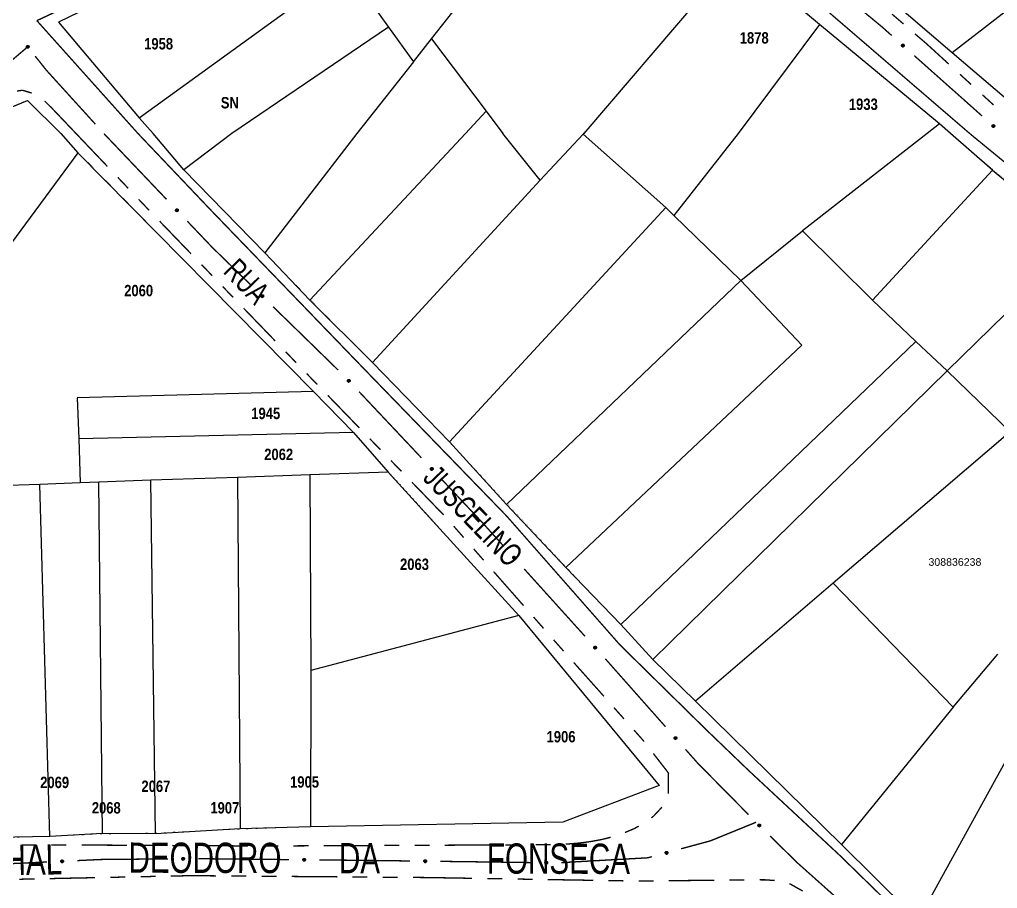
# Model space of a CAD drawing. Extents: x 201549 to 203722, y 4857623 to 4859778.
# Drawn here: x 203006 to 203135.3, y 4858226.9 to 4858341.7 of the extents above; entities that cross this region are included whole.
import ezdxf
from ezdxf.enums import TextEntityAlignment as Align

# ---------------------------------------------------------------- set-up
doc = ezdxf.new("R2010")
doc.units = 0
doc.header["$LTSCALE"] = 1.5
doc.header["$MEASUREMENT"] = 0
for name, color, linetype in [('CD-MALHA-LOTES', 40, 'CONTINUOUS'), ('CD_TXT_QUADRA', 1, 'CONTINUOUS'), ('RU-QUADRAS', 6, 'CONTINUOUS'), ('SV-EIXO-RUA-N-PAV', 6, 'CONTINUOUS'), ('SV-RUA-NAO-PAV-S-GUIA-C-GUIA', 7, 'CONTINUOUS'), ('SV-TXT-RUA-N-PAV-S-GUIA-C-GUIA', 7, 'CONTINUOUS'), ('Th_NmrPort', 1, 'CONTINUOUS')]:
    doc.layers.add(name, color=color, linetype=linetype)
doc.styles.add('ARIAL', font='ARIAL.TTF')
doc.styles.add('MONOTXT', font='ARIAL.TTF', dxfattribs={"height": 0.2})
doc.styles.get("Standard").update_dxf_attribs({"font": 'swisscbo.ttf'})

msp = doc.modelspace()

# ---------------------------------------------------------------- linework, layer by layer
at = {"layer": 'CD-MALHA-LOTES', "linetype": 'Continuous'}
for p, q in [((203043.15, 4858356.88), (203011.14, 4858341.41)), ((203129.27, 4858337.4), (203151.1, 4858354.34)), ((203100.79, 4858350.33), (203080.57, 4858326.67)), ((203111.74, 4858341.07), (203100.79, 4858350.33)), ((203021.84, 4858328.74), (203049.15, 4858348.54)), ((203049.15, 4858348.54), (203054.78, 4858340.73)), ((203117.71, 4858347.28), (203129.27, 4858337.4)), ((203060.44, 4858339.18), (203065.02, 4858345)), ((203011.14, 4858341.41), (203021.84, 4858328.74)), ((203111.74, 4858341.07), (203100.99, 4858326.67)), ((203127.59, 4858327.95), (203111.74, 4858341.07)), ((203054.78, 4858340.73), (203034.08, 4858326.67)), ((203054.78, 4858340.73), (203058.07, 4858336.15)), ((203058.07, 4858336.15), (203060.44, 4858339.18)), ((203060.44, 4858339.18), (203067.66, 4858329.62)), ((203129.27, 4858337.4), (203136.45, 4858331.27)), ((203058.07, 4858336.15), (203050.6, 4858326.67)), ((202996.25, 4858326.68), (203007.08, 4858331.04)), ((203007.08, 4858331.04), (203011.45, 4858326.68)), ((203067.66, 4858329.62), (203064.95, 4858326.68)), ((203067.66, 4858329.62), (203069.89, 4858326.67)), ((203023.67, 4858326.68), (203021.84, 4858328.74)), ((203127.59, 4858327.95), (203125.96, 4858326.67)), ((203129.05, 4858326.67), (203127.59, 4858327.95)), ((203011.45, 4858326.68), (203013.72, 4858324.12)), ((203027.71, 4858321.88), (203023.67, 4858326.68)), ((203034.08, 4858326.67), (203027.71, 4858321.88)), ((203050.6, 4858326.67), (203038.41, 4858310.9)), ((203064.95, 4858326.68), (203044.39, 4858304.66)), ((203074.81, 4858320.52), (203069.89, 4858326.67)), ((203080.49, 4858326.58), (203074.81, 4858320.52)), ((203080.57, 4858326.67), (203080.49, 4858326.58)), ((203080.49, 4858326.58), (203091.45, 4858316.88)), ((203100.99, 4858326.67), (203092.49, 4858315.84)), ((203125.96, 4858326.67), (203109.47, 4858313.8)), ((203134.61, 4858321.82), (203129.05, 4858326.67)), ((203013.72, 4858324.12), (202993.15, 4858296.29)), ((203013.72, 4858324.12), (203044.87, 4858292.58)), ((203038.41, 4858310.9), (203027.71, 4858321.88)), ((203118.75, 4858304.66), (203134.61, 4858321.82)), ((203134.61, 4858321.82), (203146.03, 4858312.4)), ((203074.81, 4858320.52), (203052.64, 4858296.42)), ((203091.45, 4858316.88), (203062.85, 4858285.94)), ((203092.49, 4858315.84), (203091.45, 4858316.88)), ((203092.49, 4858315.84), (203101.33, 4858307.26)), ((203101.33, 4858307.26), (203109.47, 4858313.8)), ((203109.47, 4858313.8), (203118.75, 4858304.66)), ((203146.03, 4858312.4), (203128.63, 4858295.3)), ((203044.39, 4858304.66), (203038.41, 4858310.9)), ((203101.33, 4858307.26), (203070.39, 4858277.62)), ((203101.33, 4858307.26), (203109.39, 4858298.68)), ((203052.64, 4858296.42), (203044.39, 4858304.66)), ((203118.75, 4858304.66), (203124.47, 4858299.2)), ((203109.39, 4858298.68), (203078.19, 4858269.3)), ((203124.47, 4858299.2), (203085.47, 4858261.76)), ((203124.47, 4858299.2), (203128.63, 4858295.3)), ((203062.85, 4858285.94), (203052.64, 4858296.42)), ((203128.63, 4858295.3), (203089.71, 4858257.15)), ((203128.63, 4858295.3), (203136.95, 4858287.24)), ((203044.87, 4858292.58), (203013.63, 4858291.72)), ((203044.87, 4858292.58), (203050.14, 4858287.16)), ((203013.63, 4858291.72), (203013.83, 4858286.33)), ((203050.14, 4858287.16), (203013.83, 4858286.33)), ((203050.14, 4858287.16), (203054.71, 4858281.9)), ((203136.95, 4858287.24), (203113.55, 4858267.22)), ((203013.83, 4858286.33), (203014.04, 4858280.52)), ((203070.39, 4858277.62), (203062.85, 4858285.94)), ((203044.36, 4858281.55), (203034.81, 4858281.23)), ((203054.71, 4858281.9), (203044.36, 4858281.55)), ((203044.36, 4858281.55), (203044.49, 4858255.7)), ((203054.71, 4858281.9), (203072.01, 4858262.98)), ((203008.67, 4858280.28), (203001.75, 4858280.08)), ((203014.04, 4858280.52), (203008.67, 4858280.28)), ((203010.02, 4858233.74), (203008.67, 4858280.28)), ((203016.48, 4858280.57), (203014.04, 4858280.52)), ((203023.35, 4858280.84), (203016.48, 4858280.57)), ((203016.98, 4858234.14), (203016.48, 4858280.57)), ((203034.81, 4858281.23), (203023.35, 4858280.84)), ((203023.99, 4858234.11), (203023.35, 4858280.84)), ((203034.81, 4858281.23), (203035.19, 4858234.75)), ((203078.19, 4858269.3), (203070.39, 4858277.62)), ((203085.47, 4858261.76), (203078.19, 4858269.3)), ((203113.55, 4858267.22), (203095.34, 4858251.63)), ((203113.55, 4858267.22), (203129.41, 4858250.84)), ((203072.01, 4858262.98), (203044.49, 4858255.7)), ((203072.01, 4858262.98), (203090.54, 4858240.49)), ((203089.71, 4858257.15), (203085.47, 4858261.76)), ((203095.34, 4858251.63), (203089.71, 4858257.15)), ((203129.41, 4858250.84), (203135.3, 4858257.85)), ((203044.49, 4858255.7), (203044.48, 4858235.03)), ((203140.85, 4858252.01), (203124.77, 4858222.72)), ((203114.63, 4858232.68), (203095.34, 4858251.63)), ((203129.41, 4858250.84), (203114.63, 4858232.68)), ((203090.54, 4858240.49), (203077.83, 4858235.63)), ((203044.48, 4858235.03), (203035.19, 4858234.75)), ((203077.83, 4858235.63), (203044.48, 4858235.03)), ((203010.02, 4858233.74), (203003.07, 4858233.61)), ((203016.98, 4858234.14), (203010.02, 4858233.74)), ((203023.99, 4858234.11), (203016.98, 4858234.14)), ((203035.19, 4858234.75), (203023.99, 4858234.11)), ((203124.77, 4858222.72), (203114.63, 4858232.68))]:
    msp.add_line(p, q, dxfattribs=at)
for p in [(203080.57, 4858326.67), (203080.57, 4858326.67), (203080.57, 4858326.67), (203101.33, 4858307.26)]:
    msp.add_point(p, dxfattribs=at)
at = {"layer": 'RU-QUADRAS', "linetype": 'Continuous'}
for points in [[(203038.36, 4858451.22, 0.01, 0.01, 0), (203072.66, 4858494.9, 0.01, 0.01, 0), (203149.94, 4858405.89, 0.01, 0.01, 0), (203181.6, 4858370.1, 0.01, 0.01, 0), (203234.22, 4858308.78, 0.01, 0.01, 0), (203268.98, 4858273.06, 0.01, 0.01, 0), (203241.17, 4858250.31, 0.01, 0.01, 0), (203220.67, 4858235.91, 0.01, 0.01, 0), (203199.01, 4858270.13, 0.01, 0.01, 0.0190407204), (203180.03, 4858291.28, 0.01, 0.01, 0.0257327333), (203149.65, 4858320.19, 0.01, 0.01, 0), (203093.49, 4858367.66, 0.01, 0.01, 0), (203086.45, 4858377.49, 0.01, 0.01, 0.0075959134)], [(203011.14, 4858341.41, 0.01, 0.01, 0), (203076.44, 4858372.96, 0.01, 0.01, 0), (203081.82, 4858366.36, 0.01, 0.01, 0), (203146.03, 4858312.4, 0.01, 0.01, -0.0254002835), (203172.96, 4858286.85, 0.01, 0.01, 0), (203191.32, 4858266.51, 0.01, 0.01, 0), (203205.24, 4858247.55, 0.01, 0.01, 0), (203214.3, 4858231.18, 0.01, 0.01, 0), (203150.76, 4858195.4, 0.01, 0.01, 0), (203124.77, 4858222.72, 0.01, 0.01, 0), (203089.71, 4858257.15, 0.01, 0.01, 0), (203062.85, 4858285.94, 0.01, 0.01, 0), (203027.71, 4858321.88, 0.01, 0.01, 0)], [(202889.75, 4858312.66, 0.01, 0.01, 0), (202892.74, 4858314.98, 0.01, 0.01, -0.0165647764), (202978.04, 4858320.01, 0.01, 0.01, 0), (202986.57, 4858322.5, 0.01, 0.01, 0), (203007.02, 4858331.11, 0.01, 0.01, 0), (203050.14, 4858287.16, 0.01, 0.01, 0), (203072.01, 4858262.98, 0.01, 0.01, 0), (203090.54, 4858240.49, 0.01, 0.01, 0), (203077.83, 4858235.63, 0.01, 0.01, 0), (203044.48, 4858235.03, 0.01, 0.01, 0), (202990.63, 4858233.07, 0.01, 0.01, 0), (202926.46, 4858233.51, 0.01, 0.01, 0), (202912.57, 4858270.08, 0.01, 0.01, 0), (202900.02, 4858295.45, 0.01, 0.01, 0)]]:
    msp.add_lwpolyline(points, format="xyseb", close=True, dxfattribs=at)
at = {"layer": 'SV-EIXO-RUA-N-PAV', "const_width": 0.18}
for points in [[(203112.062649, 4858347.32351), (203119.774181, 4858340.957013)], [(203119.774181, 4858340.957013), (203119.905859, 4858340.848302)], [(203119.905859, 4858340.848302), (203121.272373, 4858339.632253)], [(203007.093828, 4858338.137355), (203002.522192, 4858334.251464)], [(203008.073331, 4858336.906697), (203009.318823, 4858335.341849)], [(203124.260523, 4858336.973125), (203133.224973, 4858328.995742)], [(203009.318823, 4858335.341849), (203009.571986, 4858335.023772)], [(203009.571986, 4858335.023772), (203016.020874, 4858327.921197)], [(203017.156917, 4858326.67), (203025.430275, 4858317.977961)], [(203028.188061, 4858315.080615), (203030.945847, 4858312.183268)], [(203030.945847, 4858312.183268), (203031.471373, 4858311.631148)], [(203031.471373, 4858311.631148), (203036.654428, 4858306.57931)], [(203039.518882, 4858303.787374), (203048.112242, 4858295.411566)], [(203050.89591, 4858292.540215), (203059.123454, 4858283.804798)], [(203061.865969, 4858280.892992), (203066.66537, 4858275.797332)], [(203066.66537, 4858275.797332), (203067.132307, 4858275.301572)], [(203067.132307, 4858275.301572), (203070.02586, 4858272.095202)], [(203072.705718, 4858269.125629), (203080.745293, 4858260.216912)], [(203083.425151, 4858257.247339), (203083.625489, 4858257.025343)], [(203083.625489, 4858257.025343), (203091.381346, 4858248.264097)], [(203094.032701, 4858245.269048), (203095.358378, 4858243.771524)], [(203095.358378, 4858243.771524), (203095.661054, 4858243.429612)], [(203095.661054, 4858243.429612), (203102.364776, 4858236.63727)], [(203097.310671, 4858233.177611), (203102.87005, 4858235.442543)], [(203102.87005, 4858235.442543), (203103.350665, 4858235.638349)], [(203105.203834, 4858233.819679), (203108.772429, 4858230.317518)], [(203093.452162, 4858232.134771), (203096.348252, 4858232.917498)], [(203096.348252, 4858232.917498), (203097.310671, 4858233.177611)], [(203089.033643, 4858230.940576), (203089.590709, 4858231.091134)], [(203004.64151, 4858230.157614), (203009.640812, 4858230.387997)], [(203013.636572, 4858230.572134), (203016.633391, 4858230.710237)], [(203016.633391, 4858230.710237), (203016.777423, 4858230.716873)], [(203016.777423, 4858230.716873), (203025.632879, 4858230.796659)], [(203029.632712, 4858230.824293), (203041.632103, 4858230.703387)], [(203045.6319, 4858230.663085), (203050.631646, 4858230.612708)], [(203050.631646, 4858230.612708), (203051.395535, 4858230.605021)], [(203051.395535, 4858230.605021), (203057.631073, 4858230.523331)], [(203061.630729, 4858230.470932), (203073.6297, 4858230.313737)], [(203077.628447, 4858230.304007), (203088.611353, 4858230.917008)], [(203088.611353, 4858230.917008), (203089.033643, 4858230.940576)], [(203108.772429, 4858230.317518), (203108.811023, 4858230.279643)], [(203108.811023, 4858230.279643), (203113.994053, 4858225.655567)]]:
    msp.add_lwpolyline(points, dxfattribs=at)
at = {"layer": 'SV-EIXO-RUA-N-PAV'}
for points in [[(203122.732293, 4858338.48044), (203122.781074, 4858338.483976), (203122.823721, 4858338.47704), (203122.857626, 4858338.461018), (203122.883895, 4858338.439046), (203122.908238, 4858338.413542), (203122.927108, 4858338.382414), (203122.940398, 4858338.343225), (203122.944289, 4858338.294317), (203122.934312, 4858338.251095), (203122.920382, 4858338.217015), (203122.899049, 4858338.188304), (203122.873877, 4858338.165071), (203122.840894, 4858338.146539), (203122.801049, 4858338.133459), (203122.751775, 4858338.130737), (203122.710011, 4858338.137823), (203122.677624, 4858338.154182), (203122.648895, 4858338.175812), (203122.624355, 4858338.202147), (203122.606008, 4858338.232811), (203122.592911, 4858338.272952), (203122.590868, 4858338.321621), (203122.597461, 4858338.363356), (203122.61336, 4858338.395965), (203122.635292, 4858338.423769), (203122.660575, 4858338.448496), (203122.691077, 4858338.468767), (203122.732293, 4858338.48044)], [(203007.090481, 4858338.318326), (203007.13915, 4858338.313493), (203007.179991, 4858338.299387), (203007.210667, 4858338.277818), (203007.232806, 4858338.251689), (203007.252443, 4858338.222408), (203007.265729, 4858338.188518), (203007.272142, 4858338.147637), (203007.267637, 4858338.098781), (203007.250437, 4858338.057894), (203007.2309, 4858338.026688), (203007.204984, 4858338.002035), (203007.176218, 4858337.983434), (203007.140559, 4858337.970798), (203007.099067, 4858337.964703), (203007.05005, 4858337.970422), (203007.010106, 4858337.984526), (203006.980982, 4858338.006168), (203006.956363, 4858338.032379), (203006.936672, 4858338.062514), (203006.923823, 4858338.095856), (203006.917761, 4858338.137643), (203006.924048, 4858338.185948), (203006.937659, 4858338.225948), (203006.958887, 4858338.255368), (203006.985238, 4858338.279025), (203007.014367, 4858338.299079), (203007.047878, 4858338.313852), (203007.090481, 4858338.318326)], [(203134.684892, 4858327.843929), (203134.733673, 4858327.847465), (203134.77632, 4858327.840529), (203134.810225, 4858327.824506), (203134.836494, 4858327.802535), (203134.860837, 4858327.777031), (203134.879707, 4858327.745902), (203134.892997, 4858327.706714), (203134.896888, 4858327.657805), (203134.886912, 4858327.614584), (203134.872982, 4858327.580503), (203134.851649, 4858327.551792), (203134.826476, 4858327.52856), (203134.793493, 4858327.510028), (203134.753648, 4858327.496948), (203134.704374, 4858327.494226), (203134.66261, 4858327.501312), (203134.630223, 4858327.517671), (203134.601494, 4858327.5393), (203134.576954, 4858327.565636), (203134.558608, 4858327.596299), (203134.54551, 4858327.636441), (203134.543467, 4858327.68511), (203134.55006, 4858327.726845), (203134.56596, 4858327.759454), (203134.587891, 4858327.787258), (203134.613175, 4858327.811985), (203134.643676, 4858327.832255), (203134.684892, 4858327.843929)], [(203026.789844, 4858316.709255), (203026.838749, 4858316.708742), (203026.880676, 4858316.6983), (203026.913139, 4858316.679525), (203026.937499, 4858316.655455), (203026.959647, 4858316.628023), (203026.975876, 4858316.59544), (203026.985877, 4858316.555286), (203026.985705, 4858316.506223), (203026.972186, 4858316.463976), (203026.955482, 4858316.431165), (203026.931846, 4858316.404319), (203026.904837, 4858316.383249), (203026.870433, 4858316.367512), (203026.829642, 4858316.357774), (203026.780312, 4858316.35914), (203026.739278, 4858316.369659), (203026.708356, 4858316.388643), (203026.681516, 4858316.412576), (203026.65924, 4858316.440853), (203026.643495, 4858316.472929), (203026.633765, 4858316.514017), (203026.635758, 4858316.562688), (203026.645782, 4858316.603735), (203026.664327, 4858316.634915), (203026.688484, 4858316.660808), (203026.715728, 4858316.683357), (203026.747803, 4858316.701034), (203026.789844, 4858316.709255)], [(203038.060598, 4858305.362458), (203038.109488, 4858305.363778), (203038.151777, 4858305.354915), (203038.184921, 4858305.337371), (203038.210166, 4858305.314231), (203038.233327, 4858305.287649), (203038.250765, 4858305.255696), (203038.262264, 4858305.215945), (203038.263933, 4858305.166911), (203038.252006, 4858305.124186), (203038.236544, 4858305.090773), (203038.213931, 4858305.063059), (203038.18773, 4858305.040992), (203038.153941, 4858305.023976), (203038.113544, 4858305.012716), (203038.064197, 4858305.012232), (203038.022797, 4858305.021205), (203037.991185, 4858305.039017), (203037.963468, 4858305.061927), (203037.940147, 4858305.089349), (203037.92321, 4858305.120813), (203037.911947, 4858305.161507), (203037.912114, 4858305.210219), (203037.920593, 4858305.251612), (203037.937956, 4858305.283466), (203037.961126, 4858305.310246), (203037.987505, 4858305.333801), (203038.018894, 4858305.352667), (203038.060598, 4858305.362458)], [(203049.506275, 4858294.176185), (203049.555177, 4858294.175414), (203049.597048, 4858294.164752), (203049.629412, 4858294.145807), (203049.653645, 4858294.121609), (203049.675649, 4858294.094061), (203049.691706, 4858294.061393), (203049.701495, 4858294.021187), (203049.701066, 4858293.972126), (203049.687325, 4858293.92995), (203049.670449, 4858293.897228), (203049.646672, 4858293.870506), (203049.619552, 4858293.849579), (203049.585066, 4858293.834022), (203049.544225, 4858293.824499), (203049.494902, 4858293.826124), (203049.453924, 4858293.836859), (203049.423102, 4858293.856005), (203049.396389, 4858293.880079), (203049.374262, 4858293.908473), (203049.358685, 4858293.940631), (203049.349171, 4858293.98177), (203049.35142, 4858294.03043), (203049.36166, 4858294.071423), (203049.380368, 4858294.102506), (203049.404662, 4858294.128271), (203049.432024, 4858294.150677), (203049.464191, 4858294.168185), (203049.506275, 4858294.176185)], [(203060.476333, 4858282.528962), (203060.525236, 4858282.528191), (203060.567107, 4858282.517528), (203060.599471, 4858282.498584), (203060.623704, 4858282.474386), (203060.645708, 4858282.446838), (203060.661765, 4858282.41417), (203060.671554, 4858282.373964), (203060.671125, 4858282.324902), (203060.657383, 4858282.282727), (203060.640508, 4858282.250005), (203060.616731, 4858282.223283), (203060.589611, 4858282.202355), (203060.555125, 4858282.186799), (203060.514284, 4858282.177276), (203060.464961, 4858282.178901), (203060.423983, 4858282.189636), (203060.393161, 4858282.208782), (203060.366448, 4858282.232856), (203060.344321, 4858282.261249), (203060.328744, 4858282.293408), (203060.31923, 4858282.334547), (203060.321479, 4858282.383207), (203060.331719, 4858282.4242), (203060.350427, 4858282.455283), (203060.374721, 4858282.481048), (203060.402083, 4858282.503454), (203060.43425, 4858282.520962), (203060.476333, 4858282.528962)], [(203071.351252, 4858270.790833), (203071.400126, 4858270.78902), (203071.441761, 4858270.777468), (203071.473714, 4858270.757839), (203071.497426, 4858270.73313), (203071.518838, 4858270.705119), (203071.534195, 4858270.672116), (203071.543126, 4858270.631711), (203071.541652, 4858270.58267), (203071.527015, 4858270.540797), (203071.509446, 4858270.508441), (203071.485105, 4858270.482232), (203071.457545, 4858270.461887), (203071.422736, 4858270.447069), (203071.381701, 4858270.438418), (203071.332424, 4858270.441094), (203071.291684, 4858270.452699), (203071.261277, 4858270.472498), (203071.235083, 4858270.497135), (203071.213565, 4858270.525994), (203071.198677, 4858270.558477), (203071.190042, 4858270.599809), (203071.193327, 4858270.64841), (203071.204438, 4858270.689176), (203071.223804, 4858270.719853), (203071.248641, 4858270.745095), (203071.276474, 4858270.766913), (203071.309007, 4858270.783731), (203071.351252, 4858270.790833)], [(203082.070684, 4858258.912543), (203082.119559, 4858258.91073), (203082.161193, 4858258.899178), (203082.193146, 4858258.879549), (203082.216858, 4858258.85484), (203082.23827, 4858258.82683), (203082.253627, 4858258.793826), (203082.262558, 4858258.753421), (203082.261084, 4858258.70438), (203082.246447, 4858258.662507), (203082.228878, 4858258.630151), (203082.204537, 4858258.603942), (203082.176978, 4858258.583597), (203082.142168, 4858258.568779), (203082.101133, 4858258.560128), (203082.051856, 4858258.562804), (203082.011116, 4858258.574409), (203081.980709, 4858258.594208), (203081.954515, 4858258.618845), (203081.932998, 4858258.647704), (203081.91811, 4858258.680187), (203081.909474, 4858258.721519), (203081.91276, 4858258.77012), (203081.923871, 4858258.810886), (203081.943237, 4858258.841563), (203081.968073, 4858258.866805), (203081.995906, 4858258.888623), (203082.028439, 4858258.905441), (203082.070684, 4858258.912543)], [(203092.69421, 4858246.947121), (203092.743066, 4858246.944841), (203092.784588, 4858246.932892), (203092.816351, 4858246.912958), (203092.839827, 4858246.888023), (203092.86097, 4858246.85981), (203092.876011, 4858246.826661), (203092.884555, 4858246.786172), (203092.882612, 4858246.737148), (203092.867576, 4858246.695416), (203092.849698, 4858246.66323), (203092.825108, 4858246.637255), (203092.797356, 4858246.617174), (203092.762406, 4858246.602689), (203092.72129, 4858246.594431), (203092.672041, 4858246.597578), (203092.631414, 4858246.609572), (203092.601197, 4858246.62966), (203092.57524, 4858246.654547), (203092.553999, 4858246.68361), (203092.539423, 4858246.716234), (203092.531182, 4858246.757647), (203092.534932, 4858246.806214), (203092.546432, 4858246.846871), (203092.566091, 4858246.877362), (203092.591167, 4858246.902366), (203092.619208, 4858246.923916), (203092.6519, 4858246.940423), (203092.69421, 4858246.947121)], [(203103.750953, 4858235.399748), (203103.799848, 4858235.400901), (203103.842106, 4858235.391893), (203103.875189, 4858235.374235), (203103.900355, 4858235.351009), (203103.923425, 4858235.324347), (203103.940754, 4858235.292335), (203103.952116, 4858235.252545), (203103.953617, 4858235.203505), (203103.941544, 4858235.160822), (203103.925968, 4858235.127462), (203103.90326, 4858235.099825), (203103.876984, 4858235.077848), (203103.843136, 4858235.060948), (203103.802701, 4858235.049826), (203103.753352, 4858235.049511), (203103.711984, 4858235.058627), (203103.680433, 4858235.076546), (203103.652794, 4858235.099551), (203103.629568, 4858235.127053), (203103.612739, 4858235.158574), (203103.601614, 4858235.199307), (203103.601949, 4858235.248018), (203103.610569, 4858235.289382), (203103.628041, 4858235.321176), (203103.651302, 4858235.347877), (203103.677762, 4858235.371341), (203103.709216, 4858235.3901), (203103.750953, 4858235.399748)], [(203091.35401, 4858231.681733), (203091.37777, 4858231.724482), (203091.406931, 4858231.756365), (203091.438907, 4858231.775957), (203091.471678, 4858231.785901), (203091.506349, 4858231.792299), (203091.542729, 4858231.791037), (203091.582795, 4858231.780692), (203091.625846, 4858231.75716), (203091.656544, 4858231.72514), (203091.677428, 4858231.694819), (203091.689765, 4858231.661244), (203091.695416, 4858231.627459), (203091.692856, 4858231.589713), (203091.681976, 4858231.549212), (203091.657265, 4858231.506495), (203091.628462, 4858231.475434), (203091.597036, 4858231.457296), (203091.563204, 4858231.445107), (203091.527729, 4858231.439), (203091.492025, 4858231.440444), (203091.451266, 4858231.451472), (203091.409428, 4858231.47642), (203091.37812, 4858231.504795), (203091.359546, 4858231.535958), (203091.348296, 4858231.569535), (203091.341456, 4858231.604233), (203091.341202, 4858231.640855), (203091.35401, 4858231.681733)], [(203011.490096, 4858230.583416), (203011.522536, 4858230.620018), (203011.5579, 4858230.644842), (203011.593356, 4858230.657057), (203011.627501, 4858230.659682), (203011.662736, 4858230.658432), (203011.697982, 4858230.649335), (203011.734865, 4858230.630573), (203011.77181, 4858230.59829), (203011.794859, 4858230.560391), (203011.808695, 4858230.526271), (203011.813482, 4858230.490824), (203011.811694, 4858230.456616), (203011.801034, 4858230.420316), (203011.781656, 4858230.383125), (203011.748294, 4858230.346761), (203011.713457, 4858230.322661), (203011.678852, 4858230.311747), (203011.643186, 4858230.30716), (203011.607229, 4858230.308867), (203011.572682, 4858230.317996), (203011.535271, 4858230.337575), (203011.499816, 4858230.370978), (203011.475383, 4858230.40545), (203011.463986, 4858230.439891), (203011.460261, 4858230.475107), (203011.461084, 4858230.510463), (203011.468753, 4858230.546274), (203011.490096, 4858230.583416)], [(203027.488131, 4858230.92346), (203027.521904, 4858230.958836), (203027.558164, 4858230.982333), (203027.594047, 4858230.993227), (203027.628266, 4858230.994585), (203027.663431, 4858230.992032), (203027.698316, 4858230.981636), (203027.734479, 4858230.961521), (203027.770203, 4858230.927892), (203027.791833, 4858230.889165), (203027.804395, 4858230.854557), (203027.807866, 4858230.818956), (203027.804813, 4858230.784838), (203027.792816, 4858230.748958), (203027.772074, 4858230.71251), (203027.737388, 4858230.677406), (203027.701682, 4858230.654613), (203027.666698, 4858230.644988), (203027.630886, 4858230.641725), (203027.595017, 4858230.644762), (203027.560832, 4858230.655164), (203027.524171, 4858230.676115), (203027.489977, 4858230.710808), (203027.466838, 4858230.746161), (203027.456724, 4858230.781001), (203027.454305, 4858230.816331), (203027.456437, 4858230.851632), (203027.465428, 4858230.887134), (203027.488131, 4858230.92346)], [(203043.489438, 4858230.794759), (203043.523879, 4858230.829484), (203043.560581, 4858230.852285), (203043.596666, 4858230.862492), (203043.630904, 4858230.863197), (203043.666014, 4858230.859973), (203043.700694, 4858230.848913), (203043.736466, 4858230.828112), (203043.771542, 4858230.793807), (203043.792429, 4858230.754674), (203043.804329, 4858230.719832), (203043.80712, 4858230.684173), (203043.803416, 4858230.650118), (203043.790736, 4858230.614474), (203043.769302, 4858230.578428), (203043.733953, 4858230.543993), (203043.697819, 4858230.521886), (203043.662657, 4858230.512929), (203043.626789, 4858230.510351), (203043.590985, 4858230.514072), (203043.557004, 4858230.525125), (203043.520751, 4858230.546771), (203043.487225, 4858230.58211), (203043.464764, 4858230.617899), (203043.455317, 4858230.652926), (203043.453573, 4858230.688295), (203043.456378, 4858230.723548), (203043.466045, 4858230.758873), (203043.489438, 4858230.794759)], [(203059.488675, 4858230.609085), (203059.523221, 4858230.643705), (203059.559992, 4858230.666395), (203059.596107, 4858230.676493), (203059.630348, 4858230.677095), (203059.665447, 4858230.673765), (203059.700094, 4858230.6626), (203059.735803, 4858230.64169), (203059.770775, 4858230.607279), (203059.791544, 4858230.568084), (203059.803338, 4858230.533206), (203059.806021, 4858230.497538), (203059.802215, 4858230.463495), (203059.789427, 4858230.427889), (203059.767884, 4858230.391909), (203059.732431, 4858230.35758), (203059.69623, 4858230.335582), (203059.661041, 4858230.326733), (203059.625166, 4858230.324262), (203059.589373, 4858230.328092), (203059.555426, 4858230.339247), (203059.519238, 4858230.361003), (203059.485819, 4858230.396444), (203059.463467, 4858230.4323), (203059.454125, 4858230.467355), (203059.452489, 4858230.50273), (203059.455401, 4858230.537975), (203059.465174, 4858230.57327), (203059.488675, 4858230.609085)], [(203075.487302, 4858230.399491), (203075.521849, 4858230.434111), (203075.558619, 4858230.456802), (203075.594734, 4858230.466899), (203075.628975, 4858230.467501), (203075.664074, 4858230.464171), (203075.698721, 4858230.453006), (203075.73443, 4858230.432096), (203075.769403, 4858230.397685), (203075.790171, 4858230.35849), (203075.801965, 4858230.323612), (203075.804648, 4858230.287944), (203075.800842, 4858230.253901), (203075.788054, 4858230.218296), (203075.766511, 4858230.182315), (203075.731058, 4858230.147986), (203075.694857, 4858230.125989), (203075.659668, 4858230.117139), (203075.623793, 4858230.114669), (203075.588, 4858230.118498), (203075.554053, 4858230.129653), (203075.517865, 4858230.151409), (203075.484446, 4858230.18685), (203075.462094, 4858230.222706), (203075.452752, 4858230.257761), (203075.451116, 4858230.293136), (203075.454028, 4858230.328381), (203075.463801, 4858230.363676), (203075.487302, 4858230.399491)]]:
    msp.add_lwpolyline(points, close=True, dxfattribs=at)
for points in [[(203122.635292, 4858338.423769), (203122.920382, 4858338.217015)], [(203122.651491, 4858338.434433), (203122.924817, 4858338.238694)], [(203122.660575, 4858338.448496), (203122.934312, 4858338.251095)], [(203122.679266, 4858338.455381), (203122.936169, 4858338.276083)], [(203122.691077, 4858338.468767), (203122.944289, 4858338.294317)], [(203122.711118, 4858338.472701), (203122.93846, 4858338.319709)], [(203122.732293, 4858338.48044), (203122.940398, 4858338.343225)], [(203122.758942, 4858338.481286), (203122.927948, 4858338.367421)], [(203122.781074, 4858338.483976), (203122.927108, 4858338.382414)], [(203122.805402, 4858338.480127), (203122.910404, 4858338.403126)], [(203122.823721, 4858338.47704), (203122.908238, 4858338.413542)], [(203006.917761, 4858338.137643), (203007.099067, 4858337.964703)], [(203006.923823, 4858338.095856), (203007.05005, 4858337.970422)], [(203006.924048, 4858338.185948), (203007.140559, 4858337.970798)], [(203006.924493, 4858338.159744), (203007.117517, 4858337.969814)], [(203006.926083, 4858338.113923), (203007.069364, 4858337.973344)], [(203006.931421, 4858338.203626), (203007.154622, 4858337.980163)], [(203006.933448, 4858338.076185), (203007.0257, 4858337.98219)], [(203006.936672, 4858338.062514), (203007.010106, 4858337.984526)], [(203006.937659, 4858338.225948), (203007.176218, 4858337.983434)], [(203006.949833, 4858338.237463), (203007.188329, 4858337.994783)], [(203006.958887, 4858338.255368), (203007.204984, 4858338.002035)], [(203006.973342, 4858338.264895), (203007.214802, 4858338.01411)], [(203006.985238, 4858338.279025), (203007.2309, 4858338.026688)], [(203007.003018, 4858338.286771), (203007.238966, 4858338.047294)], [(203007.014367, 4858338.299079), (203007.250437, 4858338.057894)], [(203007.033958, 4858338.302676), (203007.256527, 4858338.082199)], [(203007.047878, 4858338.313852), (203007.267637, 4858338.098781)], [(203007.068296, 4858338.314311), (203007.266223, 4858338.124795)], [(203007.090481, 4858338.318326), (203007.272142, 4858338.147637)], [(203007.116885, 4858338.314616), (203007.264001, 4858338.173601)], [(203007.13915, 4858338.313493), (203007.265729, 4858338.188518)], [(203007.162466, 4858338.305552), (203007.252801, 4858338.211775)], [(203007.179991, 4858338.299387), (203007.252443, 4858338.222408)], [(203122.590868, 4858338.321621), (203122.840894, 4858338.146539)], [(203122.592911, 4858338.272952), (203122.801049, 4858338.133459)], [(203122.59512, 4858338.340298), (203122.853155, 4858338.158166)], [(203122.595775, 4858338.295877), (203122.818357, 4858338.141641)], [(203122.597461, 4858338.363356), (203122.873877, 4858338.165071)], [(203122.605155, 4858338.250998), (203122.770308, 4858338.136908)], [(203122.606008, 4858338.232811), (203122.751775, 4858338.130737)], [(203122.607492, 4858338.376779), (203122.883875, 4858338.178319)], [(203122.61336, 4858338.395965), (203122.899049, 4858338.188304)], [(203122.618846, 4858338.215069), (203122.725775, 4858338.13818)], [(203122.624355, 4858338.202147), (203122.710011, 4858338.137823)], [(203122.62598, 4858338.407818), (203122.906665, 4858338.201876)], [(203134.543467, 4858327.68511), (203134.793493, 4858327.510028)], [(203134.54551, 4858327.636441), (203134.753648, 4858327.496948)], [(203134.547719, 4858327.703786), (203134.805754, 4858327.521654)], [(203134.548374, 4858327.659366), (203134.770956, 4858327.505129)], [(203134.55006, 4858327.726845), (203134.826476, 4858327.52856)], [(203134.557754, 4858327.614487), (203134.722907, 4858327.500397)], [(203134.558608, 4858327.596299), (203134.704374, 4858327.494226)], [(203134.560091, 4858327.740268), (203134.836474, 4858327.541808)], [(203134.56596, 4858327.759454), (203134.851649, 4858327.551792)], [(203134.571446, 4858327.578557), (203134.678374, 4858327.501668)], [(203134.576954, 4858327.565636), (203134.66261, 4858327.501312)], [(203134.578579, 4858327.771306), (203134.859264, 4858327.565365)], [(203134.587891, 4858327.787258), (203134.872982, 4858327.580503)], [(203134.60409, 4858327.797922), (203134.877416, 4858327.602183)], [(203134.613175, 4858327.811985), (203134.886912, 4858327.614584)], [(203134.631865, 4858327.81887), (203134.888769, 4858327.639571)], [(203134.643676, 4858327.832255), (203134.896888, 4858327.657805)], [(203134.663717, 4858327.83619), (203134.891059, 4858327.683197)], [(203134.684892, 4858327.843929), (203134.892997, 4858327.706714)], [(203134.711542, 4858327.844775), (203134.880547, 4858327.73091)], [(203134.733673, 4858327.847465), (203134.879707, 4858327.745902)], [(203134.758001, 4858327.843616), (203134.863003, 4858327.766615)], [(203134.77632, 4858327.840529), (203134.860837, 4858327.777031)], [(203026.633765, 4858316.514017), (203026.829642, 4858316.357774)], [(203026.635758, 4858316.562688), (203026.870433, 4858316.367512)], [(203026.638517, 4858316.536626), (203026.847568, 4858316.364495)], [(203026.641541, 4858316.580949), (203026.883615, 4858316.378083)], [(203026.643495, 4858316.472929), (203026.780312, 4858316.35914)], [(203026.64415, 4858316.491125), (203026.799292, 4858316.363756)], [(203026.645782, 4858316.603735), (203026.904837, 4858316.383249)], [(203026.65482, 4858316.454186), (203026.755017, 4858316.368709)], [(203026.65689, 4858316.616281), (203026.915898, 4858316.395624)], [(203026.664327, 4858316.634915), (203026.931846, 4858316.404319)], [(203026.677884, 4858316.645683), (203026.940559, 4858316.417214)], [(203026.688484, 4858316.660808), (203026.955482, 4858316.431165)], [(203026.705511, 4858316.670095), (203026.961696, 4858316.452403)], [(203026.715728, 4858316.683357), (203026.972186, 4858316.463976)], [(203026.734924, 4858316.688672), (203026.976105, 4858316.488724)], [(203026.747803, 4858316.701034), (203026.985705, 4858316.506223)], [(203026.7681, 4858316.703296), (203026.981999, 4858316.53201)], [(203026.789844, 4858316.709255), (203026.985877, 4858316.555286)], [(203026.816472, 4858316.707893), (203026.975472, 4858316.580429)], [(203026.838749, 4858316.708742), (203026.975876, 4858316.59544)], [(203026.862676, 4858316.702892), (203026.960944, 4858316.617464)], [(203026.880676, 4858316.6983), (203026.959647, 4858316.628023)], [(203026.65924, 4858316.440853), (203026.739278, 4858316.369659)], [(203037.911947, 4858305.161507), (203038.113544, 4858305.012716)], [(203037.912114, 4858305.210219), (203038.153941, 4858305.023976)], [(203037.915848, 4858305.184278), (203038.131205, 4858305.020104)], [(203037.917209, 4858305.228683), (203038.166717, 4858305.035034)], [(203037.920593, 4858305.251612), (203038.18773, 4858305.040992)], [(203037.923183, 4858305.13902), (203038.082991, 4858305.017556)], [(203037.92321, 4858305.120813), (203038.064197, 4858305.012232)], [(203037.931223, 4858305.264566), (203038.198319, 4858305.053773)], [(203037.93523, 4858305.102507), (203038.038561, 4858305.020846)], [(203037.937956, 4858305.283466), (203038.213931, 4858305.063059)], [(203037.940147, 4858305.089349), (203038.022797, 4858305.021205)], [(203037.9511, 4858305.294734), (203038.222155, 4858305.076272)], [(203037.961126, 4858305.310246), (203038.236544, 4858305.090773)], [(203037.977792, 4858305.320164), (203038.241957, 4858305.112229)], [(203037.987505, 4858305.333801), (203038.252006, 4858305.124186)], [(203038.006488, 4858305.339831), (203038.254994, 4858305.149064)], [(203038.018894, 4858305.352667), (203038.263933, 4858305.166911)], [(203038.039093, 4858305.355688), (203038.259262, 4858305.192541)], [(203038.060598, 4858305.362458), (203038.262264, 4858305.215945)], [(203038.087258, 4858305.362095), (203038.250925, 4858305.240681)], [(203038.109488, 4858305.363778), (203038.250765, 4858305.255696)], [(203038.133617, 4858305.35883), (203038.235018, 4858305.277145)], [(203038.151777, 4858305.354915), (203038.233327, 4858305.287649)], [(203049.349171, 4858293.98177), (203049.544225, 4858293.824499)], [(203049.35142, 4858294.03043), (203049.585066, 4858293.834022)], [(203049.354042, 4858294.004354), (203049.562186, 4858293.831126)], [(203049.357299, 4858294.04866), (203049.598303, 4858293.844524)], [(203049.358685, 4858293.940631), (203049.494902, 4858293.826124)], [(203049.359436, 4858293.958823), (203049.513907, 4858293.830641)], [(203049.36166, 4858294.071423), (203049.619552, 4858293.849579)], [(203049.369912, 4858293.921828), (203049.469658, 4858293.835827)], [(203049.372834, 4858294.083911), (203049.630678, 4858293.861895)], [(203049.374262, 4858293.908473), (203049.453924, 4858293.836859)], [(203049.380368, 4858294.102506), (203049.646672, 4858293.870506)], [(203049.393982, 4858294.113202), (203049.655453, 4858293.883355)], [(203049.404662, 4858294.128271), (203049.670449, 4858293.897228)], [(203049.421737, 4858294.137468), (203049.676774, 4858293.918433)], [(203049.432024, 4858294.150677), (203049.687325, 4858293.92995)], [(203049.451247, 4858294.155891), (203049.691373, 4858293.954677)], [(203049.464191, 4858294.168185), (203049.701066, 4858293.972126)], [(203049.4845, 4858294.17034), (203049.697495, 4858293.997932)], [(203049.506275, 4858294.176185), (203049.701495, 4858294.021187)], [(203049.532895, 4858294.174683), (203049.691223, 4858294.046384)], [(203049.555177, 4858294.175414), (203049.691706, 4858294.061393)], [(203049.579072, 4858294.169439), (203049.67689, 4858294.083495)], [(203049.597048, 4858294.164752), (203049.675649, 4858294.094061)], [(203060.31923, 4858282.334547), (203060.514284, 4858282.177276)], [(203060.321479, 4858282.383207), (203060.555125, 4858282.186799)], [(203060.324101, 4858282.357131), (203060.532245, 4858282.183903)], [(203060.327358, 4858282.401437), (203060.568362, 4858282.197301)], [(203060.328744, 4858282.293408), (203060.464961, 4858282.178901)], [(203060.329495, 4858282.3116), (203060.483965, 4858282.183418)], [(203060.331719, 4858282.4242), (203060.589611, 4858282.202355)], [(203060.339971, 4858282.274605), (203060.439717, 4858282.188604)], [(203060.342893, 4858282.436687), (203060.600737, 4858282.214672)], [(203060.344321, 4858282.261249), (203060.423983, 4858282.189636)], [(203060.350427, 4858282.455283), (203060.616731, 4858282.223283)], [(203060.364041, 4858282.465978), (203060.625512, 4858282.236132)], [(203060.374721, 4858282.481048), (203060.640508, 4858282.250005)], [(203060.391796, 4858282.490245), (203060.646833, 4858282.27121)], [(203060.402083, 4858282.503454), (203060.657383, 4858282.282727)], [(203060.421306, 4858282.508668), (203060.661432, 4858282.307454)], [(203060.43425, 4858282.520962), (203060.671125, 4858282.324902)], [(203060.454559, 4858282.523117), (203060.667554, 4858282.350709)], [(203060.476333, 4858282.528962), (203060.671554, 4858282.373964)], [(203060.502954, 4858282.527459), (203060.661282, 4858282.399161)], [(203060.525236, 4858282.528191), (203060.661765, 4858282.41417)], [(203060.549131, 4858282.522216), (203060.646949, 4858282.436272)], [(203060.567107, 4858282.517528), (203060.645708, 4858282.446838)], [(203071.190042, 4858270.599809), (203071.381701, 4858270.438418)], [(203071.193327, 4858270.64841), (203071.422736, 4858270.447069)], [(203071.195393, 4858270.622284), (203071.399799, 4858270.444661)], [(203071.198677, 4858270.558477), (203071.332424, 4858270.441094)], [(203071.199593, 4858270.666511), (203071.436193, 4858270.457287)], [(203071.199815, 4858270.576649), (203071.35152, 4858270.445205)], [(203071.204438, 4858270.689176), (203071.457545, 4858270.461887)], [(203071.209501, 4858270.539439), (203071.307392, 4858270.451332)], [(203071.213565, 4858270.525994), (203071.291684, 4858270.452699)], [(203071.215875, 4858270.701422), (203071.468931, 4858270.473964)], [(203071.223804, 4858270.719853), (203071.485105, 4858270.482232)], [(203071.237643, 4858270.730256), (203071.494157, 4858270.494892)], [(203071.248641, 4858270.745095), (203071.509446, 4858270.508441)], [(203071.265908, 4858270.753926), (203071.516221, 4858270.529507)], [(203071.276474, 4858270.766913), (203071.527015, 4858270.540797)], [(203071.295805, 4858270.771716), (203071.531589, 4858270.565432)], [(203071.309007, 4858270.783731), (203071.541652, 4858270.58267)], [(203071.329357, 4858270.785453), (203071.538631, 4858270.608547)], [(203071.351252, 4858270.790833), (203071.543126, 4858270.631711)], [(203071.377834, 4858270.788764), (203071.533393, 4858270.657122)], [(203071.400126, 4858270.78902), (203071.534195, 4858270.672116)], [(203071.423889, 4858270.782538), (203071.519853, 4858270.694529)], [(203071.441761, 4858270.777468), (203071.518838, 4858270.705119)], [(203081.909474, 4858258.721519), (203082.101133, 4858258.560128)], [(203081.91276, 4858258.77012), (203082.142168, 4858258.568779)], [(203081.914825, 4858258.743994), (203082.119231, 4858258.566371)], [(203081.91811, 4858258.680187), (203082.051856, 4858258.562804)], [(203081.919025, 4858258.788221), (203082.155625, 4858258.578997)], [(203081.919248, 4858258.698359), (203082.070952, 4858258.566915)], [(203081.923871, 4858258.810886), (203082.176978, 4858258.583597)], [(203081.928933, 4858258.661149), (203082.026825, 4858258.573042)], [(203081.932998, 4858258.647704), (203082.011116, 4858258.574409)], [(203081.935308, 4858258.823133), (203082.188363, 4858258.595674)], [(203081.943237, 4858258.841563), (203082.204537, 4858258.603942)], [(203081.957075, 4858258.851966), (203082.21359, 4858258.616602)], [(203081.968073, 4858258.866805), (203082.228878, 4858258.630151)], [(203081.985341, 4858258.875636), (203082.235653, 4858258.651217)], [(203081.995906, 4858258.888623), (203082.246447, 4858258.662507)], [(203082.015237, 4858258.893426), (203082.251022, 4858258.687142)], [(203082.028439, 4858258.905441), (203082.261084, 4858258.70438)], [(203082.04879, 4858258.907163), (203082.258063, 4858258.730257)], [(203082.070684, 4858258.912543), (203082.262558, 4858258.753421)], [(203082.097266, 4858258.910474), (203082.252825, 4858258.778832)], [(203082.119559, 4858258.91073), (203082.253627, 4858258.793826)], [(203082.143321, 4858258.904248), (203082.239285, 4858258.816239)], [(203082.161193, 4858258.899178), (203082.23827, 4858258.82683)], [(203092.531182, 4858246.757647), (203092.72129, 4858246.594431)], [(203092.534932, 4858246.806214), (203092.762406, 4858246.602689)], [(203092.536748, 4858246.780069), (203092.739447, 4858246.600501)], [(203092.539423, 4858246.716234), (203092.672041, 4858246.597578)], [(203092.540734, 4858246.734394), (203092.691176, 4858246.601506)], [(203092.541371, 4858246.824254), (203092.77596, 4858246.612778)], [(203092.546432, 4858246.846871), (203092.797356, 4858246.617174)], [(203092.550064, 4858246.697094), (203092.647109, 4858246.608055)], [(203092.553999, 4858246.68361), (203092.631414, 4858246.609572)], [(203092.557986, 4858246.859008), (203092.808856, 4858246.629142)], [(203092.566091, 4858246.877362), (203092.825108, 4858246.637255)], [(203092.580028, 4858246.887633), (203092.834281, 4858246.649827)], [(203092.591167, 4858246.902366), (203092.849698, 4858246.66323)], [(203092.608518, 4858246.911031), (203092.856675, 4858246.68423)], [(203092.619208, 4858246.923916), (203092.867576, 4858246.695416)], [(203092.638583, 4858246.928534), (203092.872386, 4858246.720006)], [(203092.6519, 4858246.940423), (203092.882612, 4858246.737148)], [(203092.672266, 4858246.94195), (203092.879839, 4858246.763052)], [(203092.69421, 4858246.947121), (203092.884555, 4858246.786172)], [(203092.720772, 4858246.944798), (203092.875066, 4858246.811675)], [(203092.743066, 4858246.944841), (203092.876011, 4858246.826661)], [(203092.766765, 4858246.938132), (203092.861884, 4858246.84921)], [(203092.784588, 4858246.932892), (203092.86097, 4858246.85981)], [(203103.601614, 4858235.199307), (203103.802701, 4858235.049826)], [(203103.601949, 4858235.248018), (203103.843136, 4858235.060948)], [(203103.605594, 4858235.222065), (203103.820387, 4858235.057154)], [(203103.607106, 4858235.266465), (203103.85595, 4858235.071962)], [(203103.610569, 4858235.289382), (203103.876984, 4858235.077848)], [(203103.612739, 4858235.158574), (203103.753352, 4858235.049511)], [(203103.612773, 4858235.176782), (203103.772164, 4858235.054771)], [(203103.621243, 4858235.302299), (203103.887616, 4858235.090593)], [(203103.624696, 4858235.140227), (203103.727746, 4858235.058214)], [(203103.628041, 4858235.321176), (203103.90326, 4858235.099825)], [(203103.629568, 4858235.127053), (203103.711984, 4858235.058627)], [(203103.641223, 4858235.332399), (203103.911528, 4858235.11301)], [(203103.651302, 4858235.347877), (203103.925968, 4858235.127462)], [(203103.668003, 4858235.357738), (203103.931454, 4858235.148899)], [(203103.677762, 4858235.371341), (203103.941544, 4858235.160822)], [(203103.696766, 4858235.377306), (203103.944617, 4858235.185689)], [(203103.709216, 4858235.3901), (203103.953617, 4858235.203505)], [(203103.729425, 4858235.393052), (203103.949033, 4858235.229151)], [(203103.750953, 4858235.399748), (203103.952116, 4858235.252545)], [(203103.777611, 4858235.399294), (203103.940862, 4858235.27732)], [(203103.799848, 4858235.400901), (203103.940754, 4858235.292335)], [(203103.823959, 4858235.39587), (203103.92508, 4858235.313838)], [(203103.842106, 4858235.391893), (203103.923425, 4858235.324347)], [(203091.341202, 4858231.640855), (203091.625846, 4858231.75716)], [(203091.341456, 4858231.604233), (203091.656544, 4858231.72514)], [(203091.345932, 4858231.623641), (203091.636655, 4858231.740379)], [(203091.348246, 4858231.58893), (203091.661719, 4858231.710403)], [(203091.348296, 4858231.569535), (203091.677428, 4858231.694819)], [(203091.348887, 4858231.659777), (203091.601409, 4858231.76619)], [(203091.35401, 4858231.681733), (203091.582795, 4858231.780692)], [(203091.356542, 4858231.553008), (203091.682581, 4858231.67505)], [(203091.359546, 4858231.535958), (203091.689765, 4858231.661244)], [(203091.367898, 4858231.704493), (203091.555733, 4858231.783528)], [(203091.372384, 4858231.520539), (203091.689808, 4858231.64308)], [(203091.37777, 4858231.724482), (203091.542729, 4858231.791037)], [(203091.37812, 4858231.504795), (203091.695416, 4858231.627459)], [(203091.394315, 4858231.742729), (203091.51625, 4858231.788406)], [(203091.396131, 4858231.490207), (203091.689844, 4858231.606339)], [(203091.406931, 4858231.756365), (203091.506349, 4858231.792299)], [(203091.409428, 4858231.47642), (203091.692856, 4858231.589713)], [(203091.433655, 4858231.466425), (203091.68461, 4858231.568174)], [(203091.451266, 4858231.451472), (203091.681976, 4858231.549212)], [(203091.476341, 4858231.449692), (203091.662253, 4858231.525381)], [(203091.492025, 4858231.440444), (203091.657265, 4858231.506495)], [(203091.513901, 4858231.441468), (203091.636797, 4858231.488818)], [(203091.527729, 4858231.439), (203091.628462, 4858231.475434)], [(203011.460261, 4858230.475107), (203011.808695, 4858230.526271)], [(203011.461084, 4858230.510463), (203011.794859, 4858230.560391)], [(203011.463986, 4858230.439891), (203011.813482, 4858230.490824)], [(203011.464405, 4858230.494054), (203011.796726, 4858230.544883)], [(203011.464738, 4858230.457188), (203011.809452, 4858230.505857)], [(203011.468753, 4858230.546274), (203011.77181, 4858230.59829)], [(203011.46965, 4858230.528445), (203011.778736, 4858230.57957)], [(203011.473187, 4858230.422062), (203011.809596, 4858230.47308)], [(203011.475383, 4858230.40545), (203011.811694, 4858230.456616)], [(203011.480348, 4858230.563087), (203011.749904, 4858230.61239)], [(203011.489814, 4858230.387313), (203011.801688, 4858230.4372)], [(203011.490096, 4858230.583416), (203011.734865, 4858230.630573)], [(203011.499816, 4858230.370978), (203011.801034, 4858230.420316)], [(203011.508576, 4858230.602635), (203011.709055, 4858230.639193)], [(203011.521309, 4858230.355981), (203011.788327, 4858230.401069)], [(203011.522536, 4858230.620018), (203011.697982, 4858230.649335)], [(203011.535271, 4858230.337575), (203011.781656, 4858230.383125)], [(203011.542634, 4858230.634256), (203011.671561, 4858230.652491)], [(203011.5579, 4858230.644842), (203011.662736, 4858230.658432)], [(203011.559368, 4858230.330416), (203011.757247, 4858230.364122)], [(203011.572682, 4858230.317996), (203011.748294, 4858230.346761)], [(203011.594262, 4858230.314266), (203011.724489, 4858230.333927)], [(203011.607229, 4858230.308867), (203011.713457, 4858230.322661)], [(203027.454305, 4858230.816331), (203027.804395, 4858230.854557)], [(203027.456437, 4858230.851632), (203027.791833, 4858230.889165)], [(203027.456724, 4858230.781001), (203027.807866, 4858230.818956)], [(203027.458116, 4858230.798258), (203027.804396, 4858230.834128)], [(203027.459149, 4858230.835111), (203027.793124, 4858230.873599)], [(203027.465258, 4858230.762843), (203027.803326, 4858230.801368)], [(203027.465428, 4858230.887134), (203027.770203, 4858230.927892)], [(203027.465664, 4858230.869284), (203027.77643, 4858230.908928)], [(203027.466838, 4858230.746161), (203027.804813, 4858230.784838)], [(203027.477637, 4858230.903506), (203027.748834, 4858230.942793)], [(203027.480587, 4858230.727502), (203027.794095, 4858230.765806)], [(203027.488131, 4858230.92346), (203027.734479, 4858230.961521)], [(203027.489977, 4858230.710808), (203027.792816, 4858230.748958)], [(203027.507311, 4858230.941982), (203027.709006, 4858230.971091)], [(203027.5109, 4858230.695026), (203027.779405, 4858230.730195)], [(203027.521904, 4858230.958836), (203027.698316, 4858230.981636)], [(203027.524171, 4858230.676115), (203027.772074, 4858230.71251)], [(203027.542516, 4858230.97232), (203027.67203, 4858230.985768)], [(203027.547987, 4858230.668068), (203027.746978, 4858230.694424)], [(203027.558164, 4858230.982333), (203027.663431, 4858230.992032)], [(203027.560832, 4858230.655164), (203027.737388, 4858230.677406)], [(203027.582258, 4858230.650638), (203027.713124, 4858230.665462)], [(203027.595017, 4858230.644762), (203027.701682, 4858230.654613)], [(203043.453573, 4858230.688295), (203043.804329, 4858230.719832)], [(203043.455317, 4858230.652926), (203043.80712, 4858230.684173)], [(203043.456378, 4858230.723548), (203043.792429, 4858230.754674)], [(203043.457038, 4858230.670153), (203043.80394, 4858230.699407)], [(203043.458774, 4858230.706979), (203043.793423, 4858230.739087)], [(203043.463503, 4858230.634608), (203043.802245, 4858230.666674)], [(203043.464764, 4858230.617899), (203043.803416, 4858230.650118)], [(203043.46594, 4858230.741022), (203043.777407, 4858230.774727)], [(203043.466045, 4858230.758873), (203043.771542, 4858230.793807)], [(203043.478155, 4858230.598981), (203043.792336, 4858230.631295)], [(203043.478564, 4858230.775009), (203043.750461, 4858230.809114)], [(203043.487225, 4858230.58211), (203043.790736, 4858230.614474)], [(203043.489438, 4858230.794759), (203043.736466, 4858230.828112)], [(203043.507843, 4858230.565932), (203043.77697, 4858230.59597)], [(203043.508967, 4858230.812911), (203043.711181, 4858230.838166)], [(203043.520751, 4858230.546771), (203043.769302, 4858230.578428)], [(203043.523879, 4858230.829484), (203043.700694, 4858230.848913)], [(203043.544408, 4858230.538271), (203043.743866, 4858230.560824)], [(203043.544745, 4858230.842572), (203043.674492, 4858230.853546)], [(203043.557004, 4858230.525125), (203043.733953, 4858230.543993)], [(203043.560581, 4858230.852285), (203043.666014, 4858230.859973)], [(203043.578341, 4858230.52019), (203043.709466, 4858230.532515)], [(203043.590985, 4858230.514072), (203043.697819, 4858230.521886)], [(203059.452489, 4858230.50273), (203059.803338, 4858230.533206)], [(203059.454125, 4858230.467355), (203059.806021, 4858230.497538)], [(203059.455401, 4858230.537975), (203059.791544, 4858230.568084)], [(203059.455899, 4858230.484577), (203059.802887, 4858230.512782)], [(203059.457746, 4858230.521398), (203059.79249, 4858230.552493)], [(203059.462256, 4858230.449013), (203059.801094, 4858230.480055)], [(203059.463467, 4858230.4323), (203059.802215, 4858230.463495)], [(203059.465015, 4858230.555419), (203059.776582, 4858230.588182)], [(203059.465174, 4858230.57327), (203059.770775, 4858230.607279)], [(203059.4768, 4858230.413342), (203059.791078, 4858230.444705)], [(203059.477741, 4858230.589368), (203059.749741, 4858230.62265)], [(203059.485819, 4858230.396444), (203059.789427, 4858230.427889)], [(203059.488675, 4858230.609085), (203059.735803, 4858230.64169)], [(203059.506388, 4858230.380203), (203059.775605, 4858230.409427)], [(203059.508259, 4858230.627178), (203059.710548, 4858230.651821)], [(203059.519238, 4858230.361003), (203059.767884, 4858230.391909)], [(203059.523221, 4858230.643705), (203059.700094, 4858230.6626)], [(203059.542869, 4858230.352432), (203059.742394, 4858230.374382)], [(203059.544127, 4858230.65673), (203059.673906, 4858230.667312)], [(203059.555426, 4858230.339247), (203059.732431, 4858230.35758)], [(203059.559992, 4858230.666395), (203059.665447, 4858230.673765)], [(203059.576747, 4858230.334248), (203059.707909, 4858230.346176)], [(203059.589373, 4858230.328092), (203059.69623, 4858230.335582)], [(203075.451116, 4858230.293136), (203075.801965, 4858230.323612)], [(203075.452752, 4858230.257761), (203075.804648, 4858230.287944)], [(203075.454028, 4858230.328381), (203075.790171, 4858230.35849)], [(203075.454526, 4858230.274983), (203075.801514, 4858230.303189)], [(203075.456373, 4858230.311804), (203075.791117, 4858230.342899)], [(203075.460883, 4858230.239419), (203075.799721, 4858230.270461)], [(203075.462094, 4858230.222706), (203075.800842, 4858230.253901)], [(203075.463642, 4858230.345825), (203075.775209, 4858230.378588)], [(203075.463801, 4858230.363676), (203075.769403, 4858230.397685)], [(203075.475427, 4858230.203748), (203075.789705, 4858230.235111)], [(203075.476369, 4858230.379774), (203075.748368, 4858230.413056)], [(203075.484446, 4858230.18685), (203075.788054, 4858230.218296)], [(203075.487302, 4858230.399491), (203075.73443, 4858230.432096)], [(203075.505015, 4858230.170609), (203075.774232, 4858230.199833)], [(203075.506886, 4858230.417584), (203075.709175, 4858230.442227)], [(203075.517865, 4858230.151409), (203075.766511, 4858230.182315)], [(203075.521849, 4858230.434111), (203075.698721, 4858230.453006)], [(203075.541497, 4858230.142838), (203075.741021, 4858230.164788)], [(203075.542754, 4858230.447136), (203075.672533, 4858230.457718)], [(203075.554053, 4858230.129653), (203075.731058, 4858230.147986)], [(203075.558619, 4858230.456802), (203075.664074, 4858230.464171)], [(203075.575374, 4858230.124654), (203075.706536, 4858230.136582)], [(203075.588, 4858230.118498), (203075.694857, 4858230.125989)]]:
    msp.add_lwpolyline(points, dxfattribs=at)
at = {"layer": 'SV-RUA-NAO-PAV-S-GUIA-C-GUIA', "const_width": 0.18}
for points in [[(203131.617797, 4858326.655218), (203111.78766, 4858343.723267), (203082.463715, 4858369.466173), (203078.661354, 4858373.859127), (203076.109352, 4858373.585698), (203041.657324, 4858357.271113), (203008.299011, 4858341.594529)], [(203121.321483, 4858342.456539), (203122.839612, 4858341.154508)], [(203021.687651, 4858326.64981), (203008.299011, 4858341.594529)], [(203124.357741, 4858339.852478), (203125.116806, 4858339.201463)], [(203125.116806, 4858339.201463), (203125.840393, 4858338.580875)], [(203125.840393, 4858338.580875), (203128.828217, 4858335.851588)], [(203130.304874, 4858334.502706), (203131.781532, 4858333.153824)], [(203006.394011, 4858332.394749), (203005.685745, 4858332.289817)], [(203006.666093, 4858332.313327), (203006.394011, 4858332.394749)], [(203007.624115, 4858332.026633), (203006.666093, 4858332.313327)], [(203010.34921, 4858329.962977), (203009.310248, 4858330.988677)], [(203133.258189, 4858331.804942), (203134.734847, 4858330.45606)], [(203010.721476, 4858329.571756), (203010.34921, 4858329.962977)], [(203013.478838, 4858326.674006), (203010.721476, 4858329.571756)], [(203013.478838, 4858326.674006), (203017.61488, 4858322.32738)], [(203021.687651, 4858326.64981), (203031.370267, 4858316.468752), (203052.319919, 4858294.7614), (203070.422709, 4858276.076943), (203085.358068, 4858259.086403), (203096.838728, 4858247.800613), (203102.333077, 4858242.517585), (203114.404005, 4858231.272947), (203122.359581, 4858223.511543), (203140.614205, 4858204.075458), (203150.741476, 4858193.867794), (203216.372962, 4858231.01483), (203206.069393, 4858248.464423), (203193.312369, 4858266.278426), (203181.985272, 4858280.950374), (203155.358214, 4858307.154552), (203131.617797, 4858326.655218)], [(203018.99356, 4858320.878505), (203020.372241, 4858319.429629)], [(203021.750922, 4858317.980754), (203023.129602, 4858316.531879)], [(203024.516905, 4858315.091266), (203028.683528, 4858310.773946)], [(203030.072402, 4858309.334839), (203031.461277, 4858307.895732)], [(203032.850151, 4858306.456626), (203034.239026, 4858305.017519)], [(203035.6279, 4858303.578412), (203039.794523, 4858299.261092)], [(203041.183397, 4858297.821986), (203042.572272, 4858296.382879)], [(203043.961146, 4858294.943772), (203044.310154, 4858294.582141)], [(203044.310154, 4858294.582141), (203045.35212, 4858293.506696)], [(203046.743798, 4858292.070301), (203050.918834, 4858287.761116)], [(203052.310513, 4858286.324721), (203053.702191, 4858284.888325)], [(203055.09387, 4858283.45193), (203056.485548, 4858282.015535)], [(203057.877227, 4858280.57914), (203062.052262, 4858276.269955)], [(203063.386317, 4858274.780376), (203064.70676, 4858273.278234)], [(203066.027203, 4858271.776092), (203067.347645, 4858270.27395)], [(203068.668088, 4858268.771807), (203072.629416, 4858264.265381)], [(203073.949859, 4858262.763239), (203075.270301, 4858261.261096)], [(203076.590744, 4858259.758954), (203077.173189, 4858259.096362)], [(203077.173189, 4858259.096362), (203077.916952, 4858258.261916)], [(203079.247711, 4858256.768905), (203083.239988, 4858252.289873)], [(203084.570747, 4858250.796862), (203085.901505, 4858249.303852)], [(203087.232264, 4858247.810841), (203087.897644, 4858247.064335)], [(203087.897644, 4858247.064335), (203088.414004, 4858246.485018)], [(203088.414004, 4858246.485018), (203088.55125, 4858246.308038)], [(203089.776875, 4858244.727581), (203091.615312, 4858242.356896)], [(203091.615312, 4858242.356896), (203091.778785, 4858242.146097)], [(203091.778785, 4858242.146097), (203091.766881, 4858239.41288)], [(203090.830994, 4858237.538126), (203090.232248, 4858236.901324)], [(203090.894107, 4858237.647089), (203090.830994, 4858237.538126)], [(203089.788197, 4858236.429049), (203089.505887, 4858236.219214)], [(203090.232248, 4858236.901324), (203089.788197, 4858236.429049)], [(203087.838707, 4858235.122592), (203087.260279, 4858234.803922)], [(203084.130024, 4858233.652296), (203083.159201, 4858233.412499)], [(203087.260279, 4858234.803922), (203086.026939, 4858234.281047)], [(203008.211889, 4858232.653174), (203006.212421, 4858232.607076)], [(203012.211729, 4858232.642557), (203010.211759, 4858232.653572)], [(203020.211608, 4858232.598497), (203014.211699, 4858232.631542)], [(203024.211547, 4858232.576467), (203022.211577, 4858232.587482)], [(203028.211486, 4858232.554437), (203026.211517, 4858232.565452)], [(203036.211365, 4858232.510377), (203030.211456, 4858232.543422)], [(203040.211316, 4858232.509773), (203038.211336, 4858232.500926)], [(203044.211277, 4858232.527468), (203042.211296, 4858232.518621)], [(203052.211199, 4858232.562856), (203046.211257, 4858232.536315)], [(203056.211159, 4858232.58055), (203054.211179, 4858232.571703)], [(203060.21112, 4858232.598244), (203058.21114, 4858232.589397)], [(203068.211042, 4858232.633633), (203062.211101, 4858232.607091)], [(203072.211003, 4858232.651327), (203070.211022, 4858232.64248)], [(203075.34602, 4858232.665195), (203074.210983, 4858232.660174)], [(203076.210862, 4858232.679029), (203075.34602, 4858232.665195)], [(203078.348567, 4858232.75624), (203078.209427, 4858232.750067)], [(203079.206484, 4858232.825694), (203078.348567, 4858232.75624)], [(203079.864713, 4858232.878982), (203079.206484, 4858232.825694)], [(203080.201656, 4858232.921514), (203079.864713, 4858232.878982)], [(203081.372316, 4858233.06929), (203080.201656, 4858232.921514)], [(203082.179235, 4858233.215456), (203081.372316, 4858233.06929)], [(203082.862664, 4858233.339254), (203082.179235, 4858233.215456)], [(203083.159201, 4858233.412499), (203082.862664, 4858233.339254)], [(203021.997377, 4858228.441262), (203023.996943, 4858228.482919)], [(203025.996509, 4858228.524577), (203027.996075, 4858228.566235)], [(203027.996075, 4858228.566235), (203028.652062, 4858228.579897)], [(203028.652062, 4858228.579897), (203031.995827, 4858228.553358)], [(203033.995764, 4858228.537484), (203035.995701, 4858228.521611)], [(203037.995638, 4858228.505738), (203039.995575, 4858228.489864)], [(203041.995512, 4858228.473991), (203047.995323, 4858228.426371)], [(203006.000848, 4858228.107998), (203008.000414, 4858228.149656)], [(203009.99998, 4858228.191314), (203015.998678, 4858228.316288)], [(203017.998244, 4858228.357946), (203019.99781, 4858228.399604)], [(203049.99526, 4858228.410498), (203051.995197, 4858228.394624)], [(203053.995134, 4858228.378751), (203055.995071, 4858228.362878)], [(203057.995008, 4858228.347005), (203058.994977, 4858228.339068)], [(203058.994977, 4858228.339068), (203059.82732, 4858228.332474)], [(203059.82732, 4858228.332474), (203065.826474, 4858228.231755)], [(203067.826192, 4858228.198182), (203069.825911, 4858228.164609)], [(203071.825629, 4858228.131036), (203073.825347, 4858228.097463)], [(203075.825065, 4858228.06389), (203081.82422, 4858227.963171)], [(203083.823938, 4858227.929598), (203085.823656, 4858227.896025)], [(203087.823388, 4858227.867275), (203089.823268, 4858227.889181)], [(203091.823148, 4858227.911087), (203097.822789, 4858227.976806)], [(203099.822669, 4858227.998713), (203101.822549, 4858228.020619)], [(203103.822477, 4858228.031191), (203104.526601, 4858228.029519)], [(203104.526601, 4858228.029519), (203105.81944, 4858227.940882)], [(203107.767633, 4858227.534935), (203109.510176, 4858226.553333)]]:
    msp.add_lwpolyline(points, dxfattribs=at)

# ---------------------------------------------------------------- texts
at = {"layer": 'CD_TXT_QUADRA', "color": 7, "linetype": 'Continuous', "style": 'MONOTXT'}
msp.add_text('308836238', height=1, dxfattribs=at).set_placement((203126.14, 4858269.54))
at = {"layer": 'SV-TXT-RUA-N-PAV-S-GUIA-C-GUIA', "style": 'ARIAL', "width": 0.7}
for s, height, rotation, p in [('RUA                                       JUSCELINO', 3, 314, (203032.800513, 4858308.33154)), ('RUA                    MARECHAL', 4, 1, (202959.943063, 4858227.851473)), ('DEODORO       DA             FONSECA', 4, 359.86323501, (203020.404546, 4858228.96512))]:
    msp.add_text(s, height=height, rotation=rotation, dxfattribs=at).set_placement(p)
at = {"layer": 'Th_NmrPort', "color": 1}
for s, p in [('1878', (203101.198554, 4858339.317271)), ('1958', (203022.478554, 4858338.537271)), ('SN', (203032.608554, 4858330.747271)), ('1933', (203115.618554, 4858330.547271)), ('2060', (203019.838554, 4858305.917271)), ('1945', (203036.638554, 4858289.677271)), ('2062', (203038.348554, 4858284.267271)), ('2063', (203056.298554, 4858269.737271)), ('1906', (203075.668554, 4858246.947271)), ('2069', (203008.738554, 4858240.907271)), ('1905', (203041.768554, 4858240.967271)), ('2067', (203022.118554, 4858240.397271)), ('2068', (203015.558554, 4858237.547271)), ('1907', (203031.228554, 4858237.547271))]:
    msp.add_text(s, height=1.5, dxfattribs=at).set_placement(p, align=Align.MIDDLE_LEFT)

doc.saveas('drawing.dxf')
